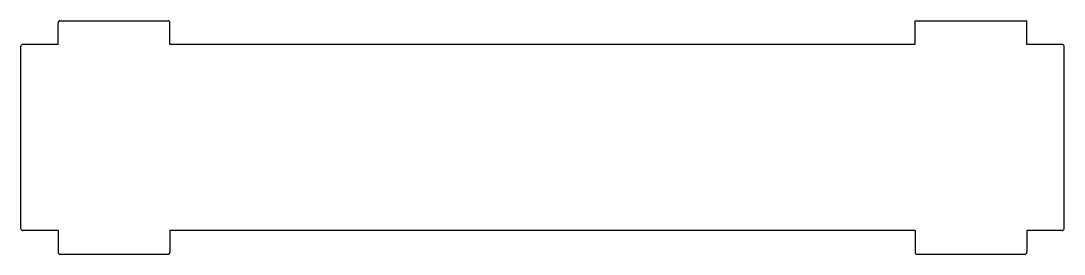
# Model space of a CAD drawing. Extents: x -140 to 140, y -31 to 31.
import ezdxf

# ---------------------------------------------------------------- set-up
doc = ezdxf.new("R2010")
doc.units = 0
doc.header["$MEASUREMENT"] = 0
doc.layers.add('VISIBLE', color=7, linetype='CONTINUOUS')

msp = doc.modelspace()

# ---------------------------------------------------------------- linework, layer by layer
at = {"layer": 'VISIBLE'}
for p, q in [((-130, 25), (-130, 30.85)), ((-129.5, 31.35), (-100.5, 31.35)), ((-100, 25), (-100, 30.85)), ((100, 31.35), (130, 31.35)), ((100, 25), (100, 31.35)), ((130, 25), (130, 31.35)), ((-140, -24.5), (-140, 24.5)), ((-130, 25), (-139.5, 25)), ((100, 25), (-100, 25)), ((139.5, 25), (130, 25)), ((140, -24.5), (140, 24.5)), ((-130, -25), (-139.5, -25)), ((-130, -25), (-130, -30.85)), ((-100, -25), (-100, -30.85)), ((100, -25), (-100, -25)), ((100, -25), (100, -30.85)), ((130, -25), (130, -30.85)), ((139.5, -25), (130, -25)), ((-129.5, -31.35), (-100.5, -31.35)), ((100.5, -31.35), (129.5, -31.35))]:
    msp.add_line(p, q, dxfattribs=at)
for centre, start, end in [((-129.5, 30.85), 90, 180), ((-100.5, 30.85), 0, 90), ((-139.5, 24.5), 90, 180), ((139.5, 24.5), 0, 90), ((-139.5, -24.5), 180, 270), ((139.5, -24.5), 270, 0), ((-129.5, -30.85), 180, 270), ((-100.5, -30.85), 270, 0), ((100.5, -30.85), 180, 270), ((129.5, -30.85), 270, 0)]:
    msp.add_arc(centre, 0.5, start, end, dxfattribs=at)

doc.saveas('drawing.dxf')
